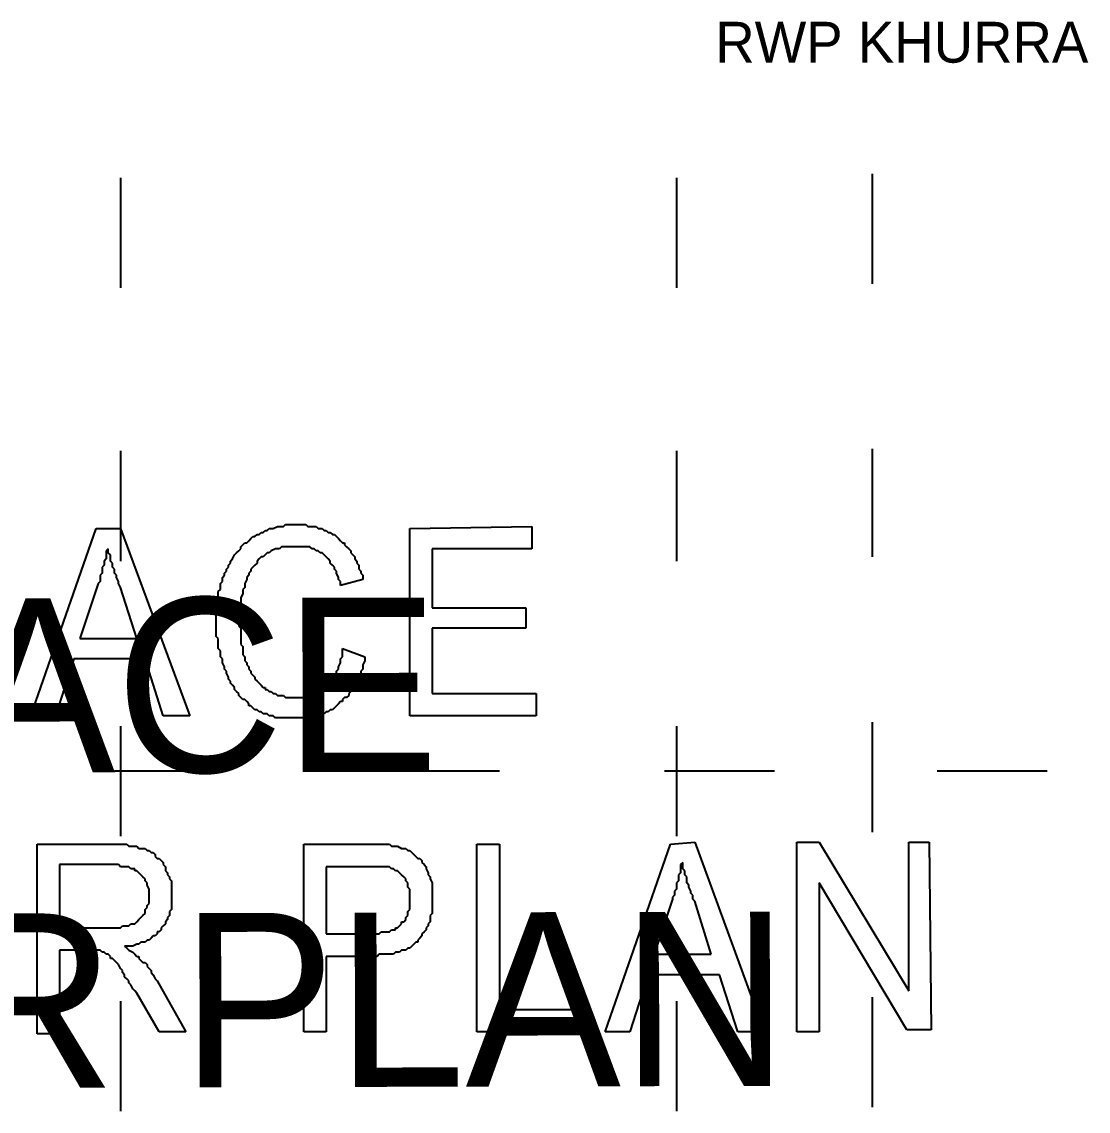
# Model space of a CAD drawing. Header units: millimetres. Extents: x 30 to 54214, y -4580 to 38782.
# Drawn here: x 21430 to 24511, y 4547 to 7693 of the extents above; entities that cross this region are included whole.
import ezdxf

# ---------------------------------------------------------------- set-up
doc = ezdxf.new("R2010")
doc.units = ezdxf.units.MM
doc.layers.add('A-ARCH-REF', color=8, linetype='CONTINUOUS')

msp = doc.modelspace()

# ---------------------------------------------------------------- linework, layer by layer
at = {"layer": 'A-ARCH-REF'}
for p, q in [((21715.2, 7241.7), (21715.2, 6923.9)), ((23321.6, 7241.7), (23321.6, 6923.9)), ((23886.5, 7253.4), (23886.5, 6935.7)), ((21715.2, 6453.2), (21715.2, 6135.4)), ((23321.6, 6453.2), (23321.6, 6135.4)), ((23886.5, 6459), (23886.5, 6147.2)), ((21456.2, 5688.2), (21644.5, 6229.5)), ((21644.5, 6229.5), (21715.2, 6229.5)), ((21715.2, 6229.5), (21915.2, 5688.2)), ((22138.8, 6223.7), (22144.7, 6229.5)), ((22144.7, 6229.5), (22150.6, 6229.5)), ((22150.6, 6229.5), (22156.5, 6229.5)), ((22156.5, 6229.5), (22168.2, 6235.4)), ((22168.2, 6235.4), (22174.1, 6235.4)), ((22174.1, 6235.4), (22180, 6235.4)), ((22180, 6235.4), (22185.9, 6235.4)), ((22185.9, 6235.4), (22191.8, 6241.3)), ((22191.8, 6241.3), (22197.7, 6241.3)), ((22197.7, 6241.3), (22203.6, 6241.3)), ((22203.6, 6241.3), (22215.3, 6241.3)), ((22215.3, 6241.3), (22221.2, 6241.3)), ((22221.2, 6241.3), (22227.1, 6241.3)), ((22227.1, 6241.3), (22238.9, 6241.3)), ((22238.9, 6241.3), (22244.7, 6241.3)), ((22244.7, 6241.3), (22250.6, 6241.3)), ((22250.6, 6241.3), (22256.5, 6235.4)), ((22256.5, 6235.4), (22262.4, 6235.4)), ((22262.4, 6235.4), (22274.2, 6235.4)), ((22274.2, 6235.4), (22280, 6235.4)), ((22280, 6235.4), (22285.9, 6229.5)), ((22285.9, 6229.5), (22291.8, 6229.5)), ((22291.8, 6229.5), (22297.7, 6229.5)), ((22297.7, 6229.5), (22303.6, 6223.7)), ((22550.7, 6229.5), (22903.8, 6235.4)), ((22550.7, 5688.2), (22550.7, 6229.5)), ((22903.8, 6235.4), (22903.8, 6170.7)), ((22085.9, 6194.2), (22091.7, 6200.1)), ((22091.7, 6200.1), (22097.6, 6206)), ((22097.6, 6206), (22103.5, 6206)), ((22103.5, 6206), (22109.4, 6211.9)), ((22109.4, 6211.9), (22115.3, 6211.9)), ((22115.3, 6211.9), (22121.2, 6217.8)), ((22121.2, 6217.8), (22127.1, 6217.8)), ((22127.1, 6217.8), (22132.9, 6223.7)), ((22132.9, 6223.7), (22138.8, 6223.7)), ((22303.6, 6223.7), (22309.5, 6223.7)), ((22309.5, 6223.7), (22315.4, 6217.8)), ((22315.4, 6217.8), (22321.2, 6217.8)), ((22321.2, 6217.8), (22327.1, 6211.9)), ((22327.1, 6211.9), (22333, 6211.9)), ((22333, 6211.9), (22338.9, 6206)), ((22338.9, 6206), (22344.8, 6200.1)), ((22344.8, 6200.1), (22350.7, 6194.2)), ((21679.8, 6170.7), (21674, 6164.8)), ((21679.8, 6164.8), (21679.8, 6170.7)), ((22056.4, 6164.8), (22062.3, 6170.7)), ((22062.3, 6176.6), (22068.2, 6182.5)), ((22062.3, 6170.7), (22062.3, 6176.6)), ((22068.2, 6182.5), (22074.1, 6188.4)), ((22074.1, 6188.4), (22080, 6188.4)), ((22080, 6188.4), (22085.9, 6194.2)), ((22162.4, 6170.7), (22150.6, 6164.8)), ((22168.2, 6170.7), (22162.4, 6170.7)), ((22174.1, 6170.7), (22168.2, 6170.7)), ((22180, 6176.6), (22174.1, 6170.7)), ((22185.9, 6176.6), (22180, 6176.6)), ((22191.8, 6176.6), (22185.9, 6176.6)), ((22197.7, 6176.6), (22191.8, 6176.6)), ((22203.6, 6176.6), (22197.7, 6176.6)), ((22215.3, 6176.6), (22203.6, 6176.6)), ((22221.2, 6176.6), (22215.3, 6176.6)), ((22227.1, 6176.6), (22221.2, 6176.6)), ((22233, 6176.6), (22227.1, 6176.6)), ((22244.7, 6176.6), (22233, 6176.6)), ((22250.6, 6176.6), (22244.7, 6176.6)), ((22256.5, 6176.6), (22250.6, 6176.6)), ((22262.4, 6176.6), (22256.5, 6176.6)), ((22268.3, 6170.7), (22262.4, 6176.6)), ((22274.2, 6170.7), (22268.3, 6170.7)), ((22280, 6164.8), (22274.2, 6170.7)), ((22350.7, 6194.2), (22356.5, 6188.4)), ((22356.5, 6188.4), (22362.4, 6188.4)), ((22362.4, 6188.4), (22362.4, 6182.5)), ((22362.4, 6182.5), (22368.3, 6176.6)), ((22368.3, 6176.6), (22374.2, 6170.7)), ((22374.2, 6170.7), (22380.1, 6164.8)), ((22903.8, 6170.7), (22615.5, 6170.7)), ((22615.5, 6170.7), (22615.5, 6000.1)), ((21674, 6141.3), (21668.1, 6135.4)), ((21668.1, 6135.4), (21668.1, 6129.5)), ((21674, 6164.8), (21674, 6158.9)), ((21674, 6158.9), (21674, 6153.1)), ((21674, 6153.1), (21674, 6141.3)), ((21679.8, 6158.9), (21679.8, 6164.8)), ((21685.7, 6153.1), (21679.8, 6158.9)), ((21685.7, 6147.2), (21685.7, 6153.1)), ((21685.7, 6135.4), (21685.7, 6147.2)), ((21691.6, 6129.5), (21685.7, 6135.4)), ((22032.9, 6135.4), (22038.8, 6141.3)), ((22032.9, 6129.5), (22032.9, 6135.4)), ((22038.8, 6141.3), (22044.7, 6153.1)), ((22044.7, 6153.1), (22050.6, 6158.9)), ((22050.6, 6158.9), (22056.4, 6164.8)), ((22115.3, 6141.3), (22109.4, 6135.4)), ((22109.4, 6135.4), (22109.4, 6129.5)), ((22121.2, 6147.2), (22115.3, 6141.3)), ((22127.1, 6147.2), (22121.2, 6147.2)), ((22132.9, 6153.1), (22127.1, 6147.2)), ((22138.8, 6158.9), (22132.9, 6153.1)), ((22144.7, 6158.9), (22138.8, 6158.9)), ((22150.6, 6164.8), (22144.7, 6158.9)), ((22285.9, 6164.8), (22280, 6164.8)), ((22291.8, 6158.9), (22285.9, 6164.8)), ((22297.7, 6158.9), (22291.8, 6158.9)), ((22303.6, 6153.1), (22297.7, 6158.9)), ((22309.5, 6147.2), (22303.6, 6153.1)), ((22315.4, 6141.3), (22309.5, 6147.2)), ((22321.2, 6135.4), (22315.4, 6141.3)), ((22321.2, 6129.5), (22321.2, 6135.4)), ((22380.1, 6164.8), (22380.1, 6158.9)), ((22380.1, 6158.9), (22386, 6153.1)), ((22386, 6153.1), (22391.8, 6147.2)), ((22391.8, 6147.2), (22391.8, 6141.3)), ((22391.8, 6141.3), (22397.7, 6135.4)), ((22397.7, 6135.4), (22397.7, 6129.5)), ((21668.1, 6123.6), (21662.2, 6117.7)), ((21662.2, 6117.7), (21662.2, 6106)), ((21662.2, 6106), (21662.2, 6100.1)), ((21668.1, 6129.5), (21668.1, 6123.6)), ((21691.6, 6123.6), (21691.6, 6129.5)), ((21691.6, 6117.7), (21691.6, 6123.6)), ((21697.5, 6111.9), (21691.6, 6117.7)), ((21697.5, 6100.1), (21697.5, 6111.9)), ((22015.3, 6100.1), (22021.1, 6106)), ((22021.1, 6111.9), (22027, 6117.7)), ((22021.1, 6106), (22021.1, 6111.9)), ((22027, 6123.6), (22032.9, 6129.5)), ((22027, 6117.7), (22027, 6123.6)), ((22091.7, 6106), (22085.9, 6100.1)), ((22097.6, 6117.7), (22091.7, 6111.9)), ((22091.7, 6111.9), (22091.7, 6106)), ((22103.5, 6123.6), (22097.6, 6117.7)), ((22109.4, 6129.5), (22103.5, 6123.6)), ((22327.1, 6123.6), (22321.2, 6129.5)), ((22333, 6117.7), (22327.1, 6123.6)), ((22333, 6111.9), (22333, 6117.7)), ((22338.9, 6106), (22333, 6111.9)), ((22338.9, 6100.1), (22338.9, 6106)), ((22397.7, 6129.5), (22403.6, 6123.6)), ((22403.6, 6123.6), (22403.6, 6111.9)), ((22403.6, 6111.9), (22409.5, 6106)), ((22409.5, 6106), (22409.5, 6100.1)), ((21656.3, 6076.6), (21650.4, 6070.7)), ((21662.2, 6100.1), (21656.3, 6094.2)), ((21656.3, 6094.2), (21656.3, 6088.3)), ((21656.3, 6088.3), (21656.3, 6076.6)), ((21703.4, 6094.2), (21697.5, 6100.1)), ((21703.4, 6088.3), (21703.4, 6094.2)), ((21709.3, 6076.6), (21703.4, 6088.3)), ((21709.3, 6070.7), (21709.3, 6076.6)), ((22003.5, 6070.7), (22009.4, 6076.6)), ((22009.4, 6088.3), (22015.3, 6094.2)), ((22009.4, 6082.4), (22009.4, 6088.3)), ((22009.4, 6076.6), (22009.4, 6082.4)), ((22015.3, 6094.2), (22015.3, 6100.1)), ((22080, 6082.4), (22074.1, 6070.7)), ((22085.9, 6094.2), (22080, 6088.3)), ((22080, 6088.3), (22080, 6082.4)), ((22085.9, 6100.1), (22085.9, 6094.2)), ((22344.8, 6088.3), (22338.9, 6100.1)), ((22344.8, 6082.4), (22344.8, 6088.3)), ((22350.7, 6076.6), (22344.8, 6082.4)), ((22415.4, 6082.4), (22350.7, 6064.8)), ((22350.7, 6064.8), (22350.7, 6076.6)), ((22409.5, 6100.1), (22415.4, 6094.2)), ((22415.4, 6094.2), (22415.4, 6082.4)), ((21650.4, 6070.7), (21597.5, 5911.8)), ((21715.2, 6058.9), (21709.3, 6070.7)), ((21762.2, 5911.8), (21715.2, 6058.9)), ((21997.6, 6047.1), (22003.5, 6053)), ((21997.6, 6041.2), (21997.6, 6047.1)), ((21997.6, 6035.4), (21997.6, 6041.2)), ((22003.5, 6064.8), (22003.5, 6070.7)), ((22003.5, 6053), (22003.5, 6064.8)), ((22068.2, 6041.2), (22062.3, 6029.5)), ((22074.1, 6058.9), (22068.2, 6053)), ((22068.2, 6053), (22068.2, 6047.1)), ((22068.2, 6047.1), (22068.2, 6041.2)), ((22074.1, 6070.7), (22074.1, 6058.9)), ((21991.7, 6011.8), (21997.6, 6017.7)), ((21991.7, 6005.9), (21991.7, 6011.8)), ((21997.6, 6029.5), (21997.6, 6035.4)), ((21997.6, 6017.7), (21997.6, 6029.5)), ((22062.3, 6029.5), (22062.3, 6023.6)), ((22062.3, 6023.6), (22062.3, 6017.7)), ((22062.3, 6017.7), (22062.3, 6011.8)), ((22062.3, 6011.8), (22062.3, 6000.1)), ((21991.7, 5994.2), (21991.7, 6005.9)), ((21991.7, 5988.3), (21991.7, 5994.2)), ((21991.7, 5982.4), (21991.7, 5988.3)), ((21991.7, 5970.6), (21991.7, 5982.4)), ((22062.3, 5988.3), (22056.4, 5982.4)), ((22056.4, 5982.4), (22056.4, 5970.6)), ((22062.3, 6000.1), (22062.3, 5994.2)), ((22062.3, 5994.2), (22062.3, 5988.3)), ((22615.5, 6000.1), (22886.1, 6000.1)), ((22886.1, 6000.1), (22886.1, 5941.2)), ((21991.7, 5964.8), (21991.7, 5970.6)), ((21991.7, 5958.9), (21991.7, 5964.8)), ((21991.7, 5947.1), (21991.7, 5958.9)), ((21991.7, 5941.2), (21991.7, 5947.1)), ((22056.4, 5970.6), (22056.4, 5964.8)), ((22056.4, 5964.8), (22056.4, 5953)), ((22056.4, 5953), (22056.4, 5947.1)), ((22056.4, 5947.1), (22062.3, 5941.2)), ((21991.7, 5935.3), (21991.7, 5941.2)), ((21991.7, 5923.6), (21991.7, 5935.3)), ((21991.7, 5917.7), (21991.7, 5923.6)), ((21997.6, 5911.8), (21991.7, 5917.7)), ((22062.3, 5941.2), (22062.3, 5929.4)), ((22062.3, 5929.4), (22062.3, 5923.6)), ((22062.3, 5923.6), (22062.3, 5917.7)), ((22062.3, 5917.7), (22062.3, 5905.9)), ((22886.1, 5941.2), (22615.5, 5941.2)), ((22615.5, 5941.2), (22615.5, 5752.9)), ((21597.5, 5911.8), (21762.2, 5911.8)), ((21997.6, 5905.9), (21997.6, 5911.8)), ((21997.6, 5894.1), (21997.6, 5905.9)), ((21997.6, 5888.3), (21997.6, 5894.1)), ((21997.6, 5882.4), (21997.6, 5888.3)), ((22062.3, 5905.9), (22062.3, 5900)), ((22062.3, 5900), (22062.3, 5894.1)), ((22062.3, 5894.1), (22068.2, 5888.3)), ((22068.2, 5888.3), (22068.2, 5876.5)), ((21579.8, 5852.9), (21526.9, 5688.2)), ((21785.8, 5852.9), (21579.8, 5852.9)), ((21838.7, 5688.2), (21785.8, 5852.9)), ((22003.5, 5876.5), (21997.6, 5882.4)), ((22003.5, 5864.7), (22003.5, 5876.5)), ((22003.5, 5858.8), (22003.5, 5864.7)), ((22009.4, 5853), (22003.5, 5858.8)), ((22009.4, 5847.1), (22009.4, 5853)), ((22068.2, 5876.5), (22068.2, 5870.6)), ((22068.2, 5870.6), (22068.2, 5864.7)), ((22068.2, 5864.7), (22074.1, 5858.8)), ((22074.1, 5858.8), (22074.1, 5853)), ((22074.1, 5853), (22074.1, 5847.1)), ((22350.7, 5853), (22356.5, 5858.8)), ((22350.7, 5847.1), (22350.7, 5853)), ((22356.5, 5882.4), (22421.3, 5858.8)), ((22356.5, 5876.5), (22356.5, 5882.4)), ((22356.5, 5870.6), (22356.5, 5876.5)), ((22356.5, 5858.8), (22356.5, 5870.6)), ((22421.3, 5858.8), (22421.3, 5853)), ((22421.3, 5853), (22421.3, 5847.1)), ((22009.4, 5841.2), (22009.4, 5847.1)), ((22015.3, 5829.4), (22009.4, 5841.2)), ((22015.3, 5823.5), (22015.3, 5829.4)), ((22021.1, 5817.6), (22015.3, 5823.5)), ((22074.1, 5847.1), (22080, 5841.2)), ((22080, 5841.2), (22080, 5835.3)), ((22080, 5835.3), (22085.9, 5829.4)), ((22085.9, 5829.4), (22085.9, 5823.5)), ((22085.9, 5823.5), (22091.7, 5817.6)), ((22338.9, 5817.6), (22344.8, 5823.5)), ((22344.8, 5829.4), (22350.7, 5841.2)), ((22344.8, 5823.5), (22344.8, 5829.4)), ((22350.7, 5841.2), (22350.7, 5847.1)), ((22415.4, 5823.5), (22409.5, 5817.6)), ((22421.3, 5847.1), (22415.4, 5835.3)), ((22415.4, 5835.3), (22415.4, 5829.4)), ((22415.4, 5829.4), (22415.4, 5823.5)), ((22021.1, 5811.8), (22021.1, 5817.6)), ((22027, 5800), (22021.1, 5811.8)), ((22027, 5794.1), (22027, 5800)), ((22032.9, 5788.2), (22027, 5794.1)), ((22091.7, 5817.6), (22091.7, 5811.8)), ((22091.7, 5811.8), (22097.6, 5805.9)), ((22097.6, 5805.9), (22103.5, 5800)), ((22103.5, 5800), (22103.5, 5794.1)), ((22103.5, 5794.1), (22109.4, 5788.2)), ((22321.2, 5788.2), (22327.1, 5794.1)), ((22327.1, 5800), (22333, 5805.9)), ((22327.1, 5794.1), (22327.1, 5800)), ((22333, 5805.9), (22338.9, 5811.8)), ((22338.9, 5811.8), (22338.9, 5817.6)), ((22403.6, 5794.1), (22397.7, 5788.2)), ((22409.5, 5805.9), (22403.6, 5800)), ((22403.6, 5800), (22403.6, 5794.1)), ((22409.5, 5817.6), (22409.5, 5805.9)), ((22032.9, 5782.3), (22032.9, 5788.2)), ((22038.8, 5776.5), (22032.9, 5782.3)), ((22044.7, 5770.6), (22038.8, 5776.5)), ((22044.7, 5764.7), (22044.7, 5770.6)), ((22050.6, 5758.8), (22044.7, 5764.7)), ((22056.4, 5752.9), (22050.6, 5758.8)), ((22109.4, 5788.2), (22115.3, 5782.3)), ((22115.3, 5782.3), (22121.2, 5776.5)), ((22121.2, 5776.5), (22127.1, 5770.6)), ((22127.1, 5770.6), (22132.9, 5770.6)), ((22132.9, 5770.6), (22132.9, 5764.7)), ((22132.9, 5764.7), (22138.8, 5764.7)), ((22138.8, 5764.7), (22144.7, 5758.8)), ((22144.7, 5758.8), (22150.6, 5758.8)), ((22150.6, 5758.8), (22156.5, 5752.9)), ((22274.2, 5752.9), (22280, 5758.8)), ((22280, 5758.8), (22285.9, 5758.8)), ((22285.9, 5758.8), (22291.8, 5764.7)), ((22291.8, 5764.7), (22297.7, 5770.6)), ((22297.7, 5770.6), (22303.6, 5770.6)), ((22303.6, 5770.6), (22309.5, 5776.5)), ((22309.5, 5776.5), (22315.4, 5782.3)), ((22315.4, 5782.3), (22321.2, 5788.2)), ((22380.1, 5758.8), (22374.2, 5752.9)), ((22386, 5764.7), (22380.1, 5758.8)), ((22391.8, 5776.5), (22386, 5770.6)), ((22386, 5770.6), (22386, 5764.7)), ((22397.7, 5782.3), (22391.8, 5776.5)), ((22397.7, 5788.2), (22397.7, 5782.3)), ((22056.4, 5747), (22056.4, 5752.9)), ((22062.3, 5741.1), (22056.4, 5747)), ((22068.2, 5735.3), (22062.3, 5741.1)), ((22074.1, 5735.3), (22068.2, 5735.3)), ((22080, 5729.4), (22074.1, 5735.3)), ((22085.9, 5723.5), (22080, 5729.4)), ((22156.5, 5752.9), (22162.4, 5752.9)), ((22162.4, 5752.9), (22168.2, 5747)), ((22168.2, 5747), (22174.1, 5747)), ((22174.1, 5747), (22185.9, 5747)), ((22185.9, 5747), (22191.8, 5741.1)), ((22191.8, 5741.1), (22197.7, 5741.1)), ((22197.7, 5741.1), (22203.6, 5741.1)), ((22203.6, 5741.1), (22209.4, 5741.1)), ((22209.4, 5741.1), (22215.3, 5741.1)), ((22215.3, 5741.1), (22221.2, 5741.1)), ((22221.2, 5741.1), (22233, 5741.1)), ((22233, 5741.1), (22238.9, 5741.1)), ((22238.9, 5741.1), (22244.7, 5741.1)), ((22244.7, 5741.1), (22250.6, 5747)), ((22250.6, 5747), (22256.5, 5747)), ((22256.5, 5747), (22262.4, 5747)), ((22262.4, 5747), (22268.3, 5752.9)), ((22268.3, 5752.9), (22274.2, 5752.9)), ((22350.7, 5729.4), (22344.8, 5723.5)), ((22356.5, 5729.4), (22350.7, 5729.4)), ((22362.4, 5741.1), (22356.5, 5735.3)), ((22356.5, 5735.3), (22356.5, 5729.4)), ((22368.3, 5741.1), (22362.4, 5741.1)), ((22374.2, 5747), (22368.3, 5741.1)), ((22374.2, 5752.9), (22374.2, 5747)), ((22615.5, 5752.9), (22915.6, 5752.9)), ((22915.6, 5752.9), (22915.6, 5688.2)), ((22085.9, 5717.6), (22085.9, 5723.5)), ((22091.7, 5717.6), (22085.9, 5717.6)), ((22097.6, 5711.7), (22091.7, 5717.6)), ((22103.5, 5705.8), (22097.6, 5711.7)), ((22109.4, 5705.8), (22103.5, 5705.8)), ((22115.3, 5700), (22109.4, 5705.8)), ((22121.2, 5700), (22115.3, 5700)), ((22127.1, 5694.1), (22121.2, 5700)), ((22309.5, 5700), (22303.6, 5694.1)), ((22315.4, 5700), (22309.5, 5700)), ((22321.2, 5705.8), (22315.4, 5700)), ((22327.1, 5705.8), (22321.2, 5705.8)), ((22333, 5711.7), (22327.1, 5705.8)), ((22338.9, 5717.6), (22333, 5711.7)), ((22344.8, 5723.5), (22338.9, 5717.6)), ((21526.9, 5688.2), (21456.2, 5688.2)), ((21915.2, 5688.2), (21838.7, 5688.2)), ((22132.9, 5694.1), (22127.1, 5694.1)), ((22138.8, 5694.1), (22132.9, 5694.1)), ((22144.7, 5688.2), (22138.8, 5694.1)), ((22150.6, 5688.2), (22144.7, 5688.2)), ((22156.5, 5688.2), (22150.6, 5688.2)), ((22162.4, 5682.3), (22156.5, 5688.2)), ((22168.2, 5682.3), (22162.4, 5682.3)), ((22180, 5682.3), (22168.2, 5682.3)), ((22185.9, 5682.3), (22180, 5682.3)), ((22191.8, 5682.3), (22185.9, 5682.3)), ((22197.7, 5682.3), (22191.8, 5682.3)), ((22209.4, 5682.3), (22197.7, 5682.3)), ((22215.3, 5682.3), (22209.4, 5682.3)), ((22221.2, 5682.3), (22215.3, 5682.3)), ((22227.1, 5682.3), (22221.2, 5682.3)), ((22233, 5682.3), (22227.1, 5682.3)), ((22244.7, 5682.3), (22233, 5682.3)), ((22250.6, 5682.3), (22244.7, 5682.3)), ((22256.5, 5682.3), (22250.6, 5682.3)), ((22262.4, 5682.3), (22256.5, 5682.3)), ((22268.3, 5682.3), (22262.4, 5682.3)), ((22274.2, 5688.2), (22268.3, 5682.3)), ((22280, 5688.2), (22274.2, 5688.2)), ((22291.8, 5688.2), (22280, 5688.2)), ((22297.7, 5694.1), (22291.8, 5688.2)), ((22303.6, 5694.1), (22297.7, 5694.1)), ((22915.6, 5688.2), (22550.7, 5688.2)), ((23886.5, 5670.5), (23886.5, 5352.8)), ((21715.2, 5658.8), (21715.2, 5341)), ((23321.6, 5658.8), (23321.6, 5341)), ((21697.5, 5529.3), (22015.3, 5529.3)), ((22491.9, 5529.3), (22809.6, 5529.3)), ((23286.3, 5529.3), (23604, 5529.3)), ((24074.8, 5529.3), (24392.5, 5529.3)), ((21473.9, 4770.2), (21473.9, 5317.5)), ((21473.9, 5317.5), (21691.6, 5317.5)), ((21691.6, 5317.5), (21697.5, 5317.5)), ((21697.5, 5317.5), (21709.3, 5317.5)), ((21709.3, 5317.5), (21715.2, 5317.5)), ((21715.2, 5317.5), (21721, 5317.5)), ((21721, 5317.5), (21732.8, 5317.5)), ((21732.8, 5317.5), (21738.7, 5311.6)), ((22244.7, 4776.1), (22244.7, 5317.5)), ((22244.7, 5317.5), (22427.2, 5317.5)), ((22427.2, 5317.5), (22438.9, 5317.5)), ((22438.9, 5317.5), (22444.8, 5317.5)), ((22444.8, 5317.5), (22456.6, 5317.5)), ((22456.6, 5317.5), (22462.5, 5317.5)), ((22462.5, 5317.5), (22468.3, 5317.5)), ((22468.3, 5317.5), (22474.2, 5317.5)), ((22474.2, 5317.5), (22480.1, 5317.5)), ((22480.1, 5317.5), (22486, 5317.5)), ((22486, 5317.5), (22491.9, 5317.5)), ((22491.9, 5317.5), (22497.8, 5311.6)), ((22744.9, 4776.1), (22744.9, 5317.5)), ((22744.9, 5317.5), (22809.6, 5317.5)), ((22809.6, 5317.5), (22809.6, 4840.8)), ((23115.6, 4776.1), (23303.9, 5317.5)), ((23303.9, 5317.5), (23374.5, 5323.4)), ((23374.5, 5323.4), (23574.6, 4776.1)), ((23668.7, 4776.1), (23668.7, 5323.4)), ((23668.7, 5323.4), (23733.5, 5323.4)), ((23733.5, 5323.4), (23992.4, 4893.8)), ((23992.4, 4893.8), (23992.4, 5323.4)), ((23992.4, 5323.4), (24051.2, 5323.4)), ((24051.2, 5323.4), (24057.1, 4782)), ((21738.7, 5311.6), (21744.6, 5311.6)), ((21744.6, 5311.6), (21750.5, 5311.6)), ((21750.5, 5311.6), (21756.3, 5311.6)), ((21756.3, 5311.6), (21762.2, 5311.6)), ((21762.2, 5311.6), (21768.1, 5305.7)), ((21768.1, 5305.7), (21774, 5305.7)), ((21774, 5305.7), (21779.9, 5305.7)), ((21779.9, 5305.7), (21785.8, 5305.7)), ((21785.8, 5305.7), (21791.6, 5299.8)), ((21791.6, 5299.8), (21797.5, 5299.8)), ((21797.5, 5299.8), (21803.4, 5293.9)), ((21803.4, 5293.9), (21809.3, 5293.9)), ((21809.3, 5293.9), (21815.2, 5288.1)), ((21815.2, 5288.1), (21815.2, 5282.2)), ((22497.8, 5311.6), (22503.7, 5311.6)), ((22503.7, 5311.6), (22509.5, 5311.6)), ((22509.5, 5311.6), (22515.4, 5311.6)), ((22515.4, 5311.6), (22527.2, 5305.7)), ((22527.2, 5305.7), (22533.1, 5305.7)), ((22533.1, 5305.7), (22539, 5305.7)), ((22539, 5305.7), (22544.8, 5299.8)), ((22544.8, 5299.8), (22550.7, 5299.8)), ((22550.7, 5299.8), (22556.6, 5293.9)), ((22556.6, 5293.9), (22562.5, 5288.1)), ((22562.5, 5288.1), (22568.4, 5282.2)), ((21691.6, 5258.6), (21538.6, 5258.6)), ((21538.6, 5258.6), (21538.6, 5076.2)), ((21697.5, 5258.6), (21691.6, 5258.6)), ((21709.3, 5258.6), (21697.5, 5258.6)), ((21715.2, 5252.8), (21709.3, 5258.6)), ((21815.2, 5282.2), (21821.1, 5276.3)), ((21821.1, 5276.3), (21827, 5276.3)), ((21827, 5276.3), (21832.8, 5270.4)), ((21832.8, 5270.4), (21838.7, 5264.5)), ((21838.7, 5264.5), (21838.7, 5258.6)), ((21838.7, 5258.6), (21844.6, 5252.8)), ((22568.4, 5282.2), (22574.3, 5276.3)), ((22574.3, 5276.3), (22580.1, 5276.3)), ((22580.1, 5276.3), (22586, 5270.4)), ((22586, 5270.4), (22586, 5264.5)), ((22586, 5264.5), (22591.9, 5258.6)), ((22591.9, 5258.6), (22597.8, 5252.7)), ((23339.2, 5264.5), (23333.3, 5258.6)), ((23333.3, 5258.6), (23333.3, 5246.9)), ((23339.2, 5258.6), (23339.2, 5264.5)), ((23339.2, 5252.7), (23339.2, 5258.6)), ((21721, 5252.8), (21715.2, 5252.8)), ((21726.9, 5252.8), (21721, 5252.8)), ((21738.7, 5252.8), (21726.9, 5252.8)), ((21744.6, 5246.9), (21738.7, 5252.8)), ((21750.5, 5246.9), (21744.6, 5246.9)), ((21756.3, 5246.9), (21750.5, 5246.9)), ((21756.3, 5241), (21756.3, 5246.9)), ((21762.2, 5241), (21756.3, 5241)), ((21768.1, 5235.1), (21762.2, 5241)), ((21774, 5229.2), (21768.1, 5235.1)), ((21779.9, 5223.3), (21774, 5229.2)), ((21785.8, 5217.4), (21779.9, 5223.3)), ((21844.6, 5252.8), (21844.6, 5241)), ((21844.6, 5241), (21850.5, 5235.1)), ((21850.5, 5235.1), (21850.5, 5229.2)), ((21850.5, 5229.2), (21856.4, 5223.3)), ((21856.4, 5223.3), (21856.4, 5217.4)), ((22433, 5252.7), (22309.5, 5252.7)), ((22309.5, 5252.7), (22309.5, 5058.6)), ((22444.8, 5252.7), (22433, 5252.7)), ((22450.7, 5252.7), (22444.8, 5252.7)), ((22462.5, 5252.7), (22450.7, 5252.7)), ((22468.3, 5252.7), (22462.5, 5252.7)), ((22474.2, 5252.7), (22468.3, 5252.7)), ((22480.1, 5252.7), (22474.2, 5252.7)), ((22486, 5252.7), (22480.1, 5252.7)), ((22491.9, 5252.7), (22486, 5252.7)), ((22497.8, 5246.9), (22491.9, 5252.7)), ((22503.7, 5246.9), (22497.8, 5246.9)), ((22509.5, 5241), (22503.7, 5246.9)), ((22515.4, 5241), (22509.5, 5241)), ((22521.3, 5235.1), (22515.4, 5241)), ((22527.2, 5229.2), (22521.3, 5235.1)), ((22533.1, 5223.3), (22527.2, 5229.2)), ((22539, 5217.4), (22533.1, 5223.3)), ((22597.8, 5252.7), (22597.8, 5246.9)), ((22597.8, 5246.9), (22603.7, 5235.1)), ((22603.7, 5235.1), (22603.7, 5229.2)), ((22603.7, 5229.2), (22609.6, 5223.3)), ((22609.6, 5223.3), (22609.6, 5217.4)), ((23333.3, 5235.1), (23327.5, 5229.2)), ((23327.5, 5229.2), (23327.5, 5217.4)), ((23333.3, 5246.9), (23333.3, 5241)), ((23333.3, 5241), (23333.3, 5235.1)), ((23339.2, 5246.9), (23339.2, 5252.7)), ((23345.1, 5241), (23339.2, 5246.9)), ((23345.1, 5235.1), (23345.1, 5241)), ((23345.1, 5229.2), (23345.1, 5235.1)), ((23351, 5223.3), (23345.1, 5229.2)), ((23351, 5211.6), (23351, 5223.3)), ((21785.8, 5211.6), (21785.8, 5217.4)), ((21791.6, 5205.7), (21785.8, 5211.6)), ((21791.6, 5199.8), (21791.6, 5205.7)), ((21797.5, 5188), (21791.6, 5199.8)), ((21856.4, 5217.4), (21862.3, 5211.6)), ((21862.3, 5211.6), (21862.3, 5199.8)), ((21862.3, 5199.8), (21862.3, 5193.9)), ((21862.3, 5193.9), (21862.3, 5188)), ((22539, 5211.6), (22539, 5217.4)), ((22544.8, 5205.7), (22539, 5211.6)), ((22544.8, 5193.9), (22544.8, 5205.7)), ((22550.7, 5188), (22544.8, 5193.9)), ((22609.6, 5217.4), (22615.5, 5205.7)), ((22615.5, 5205.7), (22615.5, 5199.8)), ((22615.5, 5199.8), (22615.5, 5193.9)), ((22615.5, 5193.9), (22615.5, 5188)), ((23327.5, 5211.6), (23321.6, 5205.7)), ((23321.6, 5205.7), (23321.6, 5199.8)), ((23321.6, 5199.8), (23321.6, 5188)), ((23327.5, 5217.4), (23327.5, 5211.6)), ((23351, 5205.7), (23351, 5211.6)), ((23356.9, 5199.8), (23351, 5205.7)), ((23356.9, 5193.9), (23356.9, 5199.8)), ((23362.8, 5182.1), (23356.9, 5193.9)), ((23986.5, 4782), (23733.5, 5205.7)), ((23733.5, 5205.7), (23733.5, 4776.1)), ((21797.5, 5182.1), (21797.5, 5188)), ((21797.5, 5176.3), (21797.5, 5182.1)), ((21797.5, 5170.4), (21797.5, 5176.3)), ((21797.5, 5164.5), (21797.5, 5170.4)), ((21797.5, 5152.7), (21797.5, 5164.5)), ((21862.3, 5188), (21862.3, 5182.1)), ((21862.3, 5182.1), (21862.3, 5170.4)), ((21862.3, 5170.4), (21862.3, 5158.6)), ((22550.7, 5182.1), (22550.7, 5188)), ((22550.7, 5176.3), (22550.7, 5182.1)), ((22550.7, 5164.5), (22550.7, 5176.3)), ((22550.7, 5158.6), (22550.7, 5164.5)), ((22615.5, 5188), (22615.5, 5176.3)), ((22615.5, 5176.3), (22615.5, 5170.4)), ((22615.5, 5170.4), (22615.5, 5164.5)), ((22615.5, 5164.5), (22615.5, 5152.7)), ((23315.7, 5170.4), (23309.8, 5164.5)), ((23309.8, 5164.5), (23309.8, 5158.6)), ((23321.6, 5188), (23315.7, 5182.1)), ((23315.7, 5182.1), (23315.7, 5176.3)), ((23315.7, 5176.3), (23315.7, 5170.4)), ((23362.8, 5176.3), (23362.8, 5182.1)), ((23368.6, 5170.4), (23362.8, 5176.3)), ((23368.6, 5158.6), (23368.6, 5170.4)), ((21785.8, 5129.2), (21791.6, 5135.1)), ((21785.8, 5117.4), (21785.8, 5129.2)), ((21791.6, 5140.9), (21797.5, 5146.8)), ((21791.6, 5135.1), (21791.6, 5140.9)), ((21797.5, 5146.8), (21797.5, 5152.7)), ((21862.3, 5129.2), (21856.4, 5123.3)), ((21862.3, 5158.6), (21862.3, 5152.7)), ((21862.3, 5152.7), (21862.3, 5146.8)), ((21862.3, 5146.8), (21862.3, 5140.9)), ((21862.3, 5140.9), (21862.3, 5129.2)), ((22544.8, 5123.3), (22550.7, 5129.2)), ((22550.7, 5152.7), (22550.7, 5158.6)), ((22550.7, 5140.9), (22550.7, 5152.7)), ((22550.7, 5135.1), (22550.7, 5140.9)), ((22550.7, 5129.2), (22550.7, 5135.1)), ((22615.5, 5152.7), (22615.5, 5146.8)), ((22615.5, 5146.8), (22615.5, 5140.9)), ((22615.5, 5140.9), (22615.5, 5129.2)), ((22615.5, 5129.2), (22615.5, 5123.3)), ((23309.8, 5158.6), (23256.8, 4999.7)), ((23374.5, 5152.7), (23368.6, 5158.6)), ((23421.6, 4999.7), (23374.5, 5152.7)), ((21762.2, 5093.9), (21768.1, 5099.8)), ((21768.1, 5099.8), (21774, 5105.6)), ((21774, 5105.6), (21779.9, 5111.5)), ((21779.9, 5111.5), (21785.8, 5117.4)), ((21850.5, 5099.8), (21844.6, 5093.9)), ((21856.4, 5111.5), (21850.5, 5105.6)), ((21850.5, 5105.6), (21850.5, 5099.8)), ((21856.4, 5123.3), (21856.4, 5117.4)), ((21856.4, 5117.4), (21856.4, 5111.5)), ((22533.1, 5093.9), (22539, 5099.8)), ((22539, 5105.6), (22544.8, 5111.5)), ((22539, 5099.8), (22539, 5105.6)), ((22544.8, 5111.5), (22544.8, 5123.3)), ((22615.5, 5117.4), (22609.6, 5111.5)), ((22609.6, 5111.5), (22609.6, 5099.8)), ((22609.6, 5099.8), (22609.6, 5093.9)), ((22615.5, 5123.3), (22615.5, 5117.4)), ((21538.6, 5076.2), (21679.8, 5076.2)), ((21679.8, 5076.2), (21685.7, 5076.2)), ((21685.7, 5076.2), (21691.6, 5076.2)), ((21691.6, 5076.2), (21703.4, 5076.2)), ((21703.4, 5076.2), (21709.3, 5076.2)), ((21709.3, 5076.2), (21715.2, 5076.2)), ((21715.2, 5076.2), (21721, 5082.1)), ((21721, 5082.1), (21726.9, 5082.1)), ((21726.9, 5082.1), (21732.8, 5082.1)), ((21732.8, 5082.1), (21738.7, 5082.1)), ((21738.7, 5082.1), (21744.6, 5088)), ((21744.6, 5088), (21756.3, 5088)), ((21756.3, 5088), (21762.2, 5093.9)), ((21832.8, 5070.3), (21827, 5064.5)), ((21838.7, 5082.1), (21832.8, 5076.2)), ((21832.8, 5076.2), (21832.8, 5070.3)), ((21844.6, 5088), (21838.7, 5082.1)), ((21844.6, 5093.9), (21844.6, 5088)), ((22491.9, 5064.5), (22497.8, 5070.3)), ((22497.8, 5070.3), (22503.7, 5070.3)), ((22503.7, 5070.3), (22509.5, 5070.3)), ((22509.5, 5070.3), (22509.5, 5076.2)), ((22509.5, 5076.2), (22515.4, 5076.2)), ((22515.4, 5076.2), (22521.3, 5082.1)), ((22521.3, 5082.1), (22527.2, 5088)), ((22527.2, 5088), (22527.2, 5093.9)), ((22527.2, 5093.9), (22533.1, 5093.9)), ((22597.8, 5070.3), (22591.9, 5064.5)), ((22603.7, 5082.1), (22597.8, 5076.2)), ((22597.8, 5076.2), (22597.8, 5070.3)), ((22609.6, 5093.9), (22603.7, 5088)), ((22603.7, 5088), (22603.7, 5082.1)), ((21774, 5035), (21768.1, 5029.1)), ((21779.9, 5035), (21774, 5035)), ((21785.8, 5035), (21779.9, 5035)), ((21791.6, 5040.9), (21785.8, 5035)), ((21797.5, 5040.9), (21791.6, 5040.9)), ((21803.4, 5046.8), (21797.5, 5040.9)), ((21809.3, 5052.7), (21803.4, 5046.8)), ((21815.2, 5052.7), (21809.3, 5052.7)), ((21821.1, 5058.6), (21815.2, 5052.7)), ((21827, 5064.5), (21821.1, 5064.5)), ((21821.1, 5064.5), (21821.1, 5058.6)), ((22309.5, 5058.6), (22438.9, 5058.6)), ((22438.9, 5058.6), (22444.8, 5058.6)), ((22444.8, 5058.6), (22450.7, 5058.6)), ((22450.7, 5058.6), (22462.5, 5058.6)), ((22462.5, 5058.6), (22468.3, 5064.5)), ((22468.3, 5064.5), (22474.2, 5064.5)), ((22474.2, 5064.5), (22486, 5064.5)), ((22486, 5064.5), (22491.9, 5064.5)), ((22568.4, 5035), (22562.5, 5029.1)), ((22574.3, 5035), (22568.4, 5035)), ((22580.1, 5046.8), (22574.3, 5040.9)), ((22574.3, 5040.9), (22574.3, 5035)), ((22586, 5052.7), (22580.1, 5046.8)), ((22591.9, 5064.5), (22586, 5058.6)), ((22586, 5058.6), (22586, 5052.7)), ((21615.1, 5011.5), (21538.6, 5011.5)), ((21538.6, 5011.5), (21538.6, 4770.2)), ((21626.9, 5011.5), (21615.1, 5011.5)), ((21632.8, 5011.5), (21626.9, 5011.5)), ((21638.7, 5011.5), (21632.8, 5011.5)), ((21644.5, 5011.5), (21638.7, 5011.5)), ((21650.4, 5011.5), (21644.5, 5011.5)), ((21656.3, 5011.5), (21650.4, 5011.5)), ((21662.2, 5005.6), (21656.3, 5011.5)), ((21668.1, 5005.6), (21662.2, 5005.6)), ((21674, 4999.7), (21668.1, 5005.6)), ((21732.8, 5023.3), (21726.9, 5023.3)), ((21726.9, 5023.3), (21732.8, 5017.4)), ((21738.7, 5023.3), (21732.8, 5023.3)), ((21732.8, 5017.4), (21738.7, 5011.5)), ((21744.6, 5023.3), (21738.7, 5023.3)), ((21738.7, 5011.5), (21750.5, 5005.6)), ((21750.5, 5023.3), (21744.6, 5023.3)), ((21762.2, 5029.1), (21750.5, 5023.3)), ((21750.5, 5005.6), (21756.3, 4999.7)), ((21768.1, 5029.1), (21762.2, 5029.1)), ((22509.5, 5005.6), (22503.7, 4999.7)), ((22515.4, 5005.6), (22509.5, 5005.6)), ((22521.3, 5005.6), (22515.4, 5005.6)), ((22527.2, 5011.5), (22521.3, 5005.6)), ((22533.1, 5011.5), (22527.2, 5011.5)), ((22539, 5011.5), (22533.1, 5011.5)), ((22544.8, 5017.4), (22539, 5011.5)), ((22550.7, 5017.4), (22544.8, 5017.4)), ((22556.6, 5023.3), (22550.7, 5017.4)), ((22562.5, 5029.1), (22556.6, 5023.3)), ((21679.8, 4999.7), (21674, 4999.7)), ((21685.7, 4993.8), (21679.8, 4999.7)), ((21685.7, 4988), (21685.7, 4993.8)), ((21691.6, 4988), (21685.7, 4988)), ((21697.5, 4982.1), (21691.6, 4988)), ((21703.4, 4976.2), (21697.5, 4982.1)), ((21709.3, 4970.3), (21703.4, 4976.2)), ((21756.3, 4999.7), (21762.2, 4993.8)), ((21762.2, 4993.8), (21768.1, 4993.8)), ((21768.1, 4993.8), (21768.1, 4988)), ((21768.1, 4988), (21774, 4982.1)), ((21774, 4982.1), (21779.9, 4976.2)), ((21779.9, 4976.2), (21785.8, 4976.2)), ((21785.8, 4976.2), (21791.6, 4970.3)), ((22433, 4993.8), (22309.5, 4993.8)), ((22309.5, 4993.8), (22309.5, 4776.1)), ((22438.9, 4993.8), (22433, 4993.8)), ((22444.8, 4993.8), (22438.9, 4993.8)), ((22456.6, 4993.8), (22444.8, 4993.8)), ((22462.5, 4999.7), (22456.6, 4993.8)), ((22474.2, 4999.7), (22462.5, 4999.7)), ((22480.1, 4999.7), (22474.2, 4999.7)), ((22486, 4999.7), (22480.1, 4999.7)), ((22491.9, 4999.7), (22486, 4999.7)), ((22503.7, 4999.7), (22491.9, 4999.7)), ((23256.8, 4999.7), (23421.6, 4999.7)), ((21715.2, 4958.5), (21709.3, 4970.3)), ((21721, 4952.6), (21715.2, 4958.5)), ((21721, 4946.8), (21721, 4952.6)), ((21726.9, 4940.9), (21721, 4946.8)), ((21726.9, 4935), (21726.9, 4940.9)), ((21791.6, 4970.3), (21791.6, 4964.4)), ((21791.6, 4964.4), (21797.5, 4958.5)), ((21797.5, 4958.5), (21803.4, 4952.6)), ((21803.4, 4952.6), (21803.4, 4946.8)), ((21803.4, 4946.8), (21809.3, 4940.9)), ((21809.3, 4940.9), (21815.2, 4929.1)), ((23239.2, 4940.9), (23186.2, 4776.1)), ((23445.1, 4940.9), (23239.2, 4940.9)), ((23498.1, 4776.1), (23445.1, 4940.9)), ((21732.8, 4929.1), (21726.9, 4935)), ((21738.7, 4923.2), (21732.8, 4929.1)), ((21738.7, 4917.3), (21738.7, 4923.2)), ((21744.6, 4911.5), (21738.7, 4917.3)), ((21750.5, 4899.7), (21744.6, 4911.5)), ((21815.2, 4929.1), (21821.1, 4923.2)), ((21821.1, 4923.2), (21903.4, 4776.1)), ((21756.3, 4893.8), (21750.5, 4899.7)), ((21762.2, 4887.9), (21756.3, 4893.8)), ((21827, 4776.1), (21762.2, 4887.9)), ((21715.2, 4864.4), (21715.2, 4546.6)), ((23321.6, 4864.4), (23321.6, 4546.6)), ((23886.5, 4876.2), (23886.5, 4558.4)), ((22809.6, 4840.8), (23050.9, 4840.8)), ((23050.9, 4840.8), (23050.9, 4776.1)), ((24057.1, 4782), (23986.5, 4782)), ((21538.6, 4770.2), (21473.9, 4770.2)), ((21903.4, 4776.1), (21827, 4776.1)), ((22309.5, 4776.1), (22244.7, 4776.1)), ((23050.9, 4776.1), (22744.9, 4776.1)), ((23186.2, 4776.1), (23115.6, 4776.1)), ((23574.6, 4776.1), (23498.1, 4776.1)), ((23733.5, 4776.1), (23668.7, 4776.1))]:
    msp.add_line(p, q, dxfattribs=at)

# ---------------------------------------------------------------- texts
msp.add_text('RWP KHURRA', height=117.95, dxfattribs=at).set_placement((23433.4, 7574.6))
for s, rotation, p in [('TERRACE', 0.0934, (19419.4, 5521.4)), ('FLOOR PLAN', 0.1427, (19383.6, 4609.3))]:
    msp.add_text(s, height=503.25, rotation=rotation, dxfattribs=at).set_placement(p)

doc.saveas('drawing.dxf')
